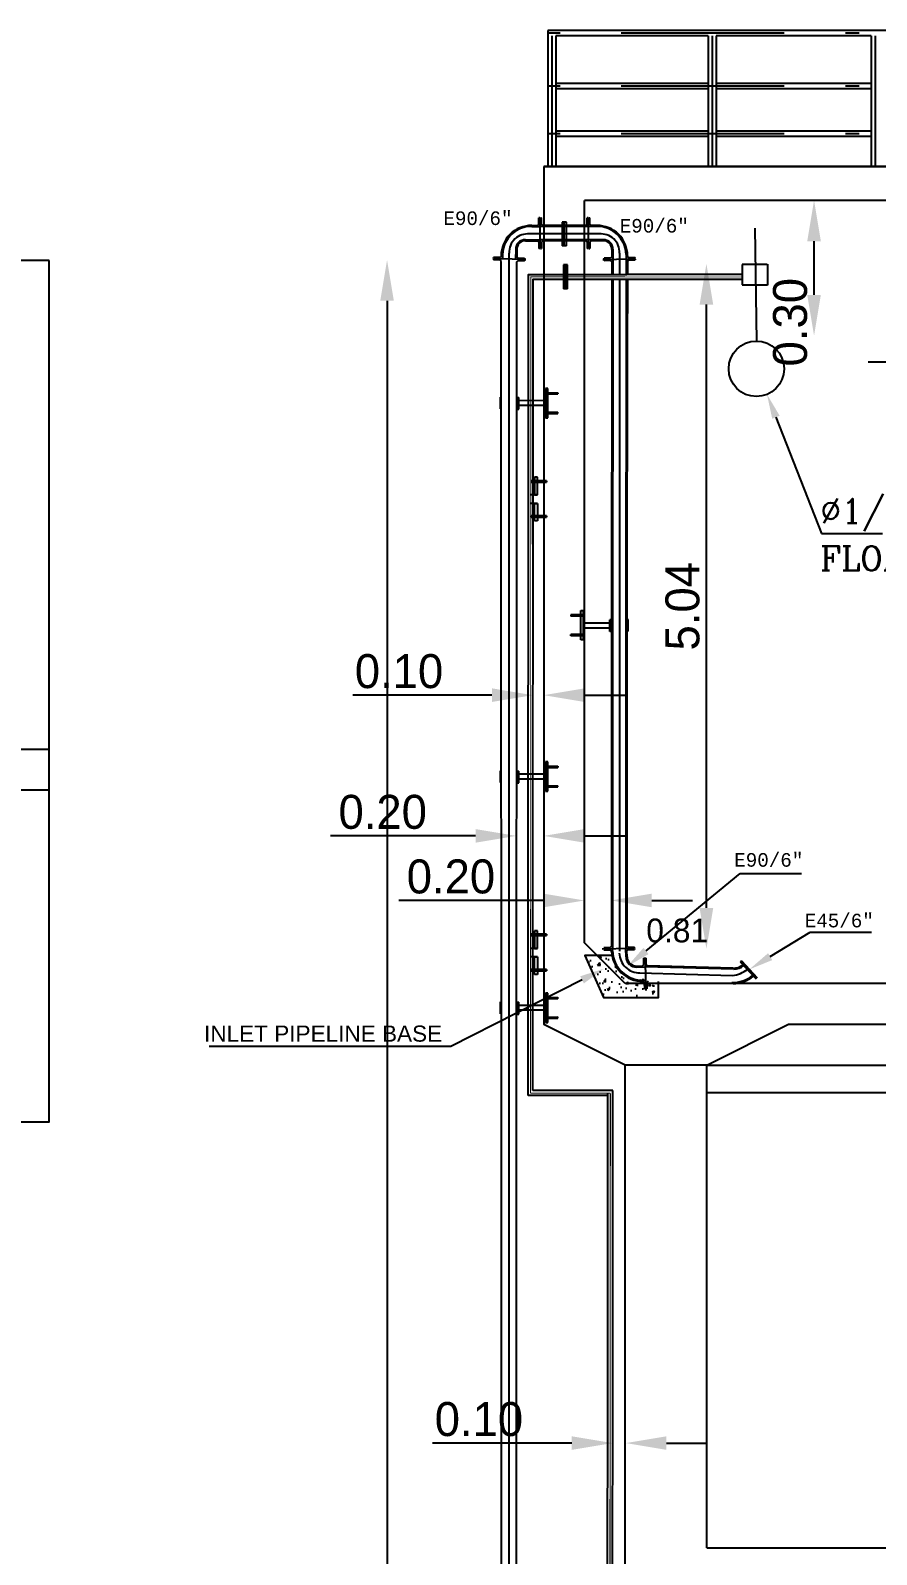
# Model space of a CAD drawing. Extents: x 152000 to 152174, y 158796 to 159332.
# Drawn here: x 152087.06 to 152093.28, y 159134.7 to 159145.9 of the extents above; entities that cross this region are included whole.
import ezdxf
from ezdxf import colors
from ezdxf.entities.mleader import LeaderData, LeaderLine
from ezdxf.math import Vec2, Vec3

# ---------------------------------------------------------------- set-up
doc = ezdxf.new("R2010")
doc.units = 0
doc.header["$LTSCALE"] = 3
doc.header["$MEASUREMENT"] = 0
doc.header["$PDMODE"] = 2
doc.header["$PDSIZE"] = 0.03
for name, pattern in [('ACAD_ISO12W100', [21, 12, -3, 0, -3, 0, -3]), ('AUSGEZOGEN', [0]), ('CENTER', [2, 1.25, -0.25, 0.25, -0.25]), ('STRICHPUNKT2', [0.7, 0.4, -0.15, 0, -0.15])]:
    doc.linetypes.add(name, pattern=pattern)
doc.layers.get('0').update_dxf_attribs({"linetype": 'CONTINUOUS'})
doc.layers.get('DEFPOINTS').update_dxf_attribs({"linetype": 'CONTINUOUS'})
for name, color, linetype in [('4', 12, 'CONTINUOUS'), ('6INCH', 24, 'CONTINUOUS'), ('CENTER', 8, 'CENTER'), ('DIM', 144, 'CONTINUOUS'), ('EBENE0', 7, 'AUSGEZOGEN'), ('FLANGES', 7, 'AUSGEZOGEN'), ('HATCH', 40, 'CONTINUOUS'), ('NUMBERS', 6, 'CONTINUOUS'), ('PROPOSED WATERLINE', 1, 'ACAD_ISO12W100'), ('TEXTS', 1, 'CONTINUOUS')]:
    doc.layers.add(name, color=color, linetype=linetype)
doc.layers.add('LAND CORNERS', color=255, linetype='CONTINUOUS', lineweight=25)
doc.styles.add('MONOSPACE', font='monosi.ttf', dxfattribs={"width": 0.9999})
doc.styles.add('ROMANC', font='ROMANC', dxfattribs={"height": 7})
doc.styles.add('style2', font='ARIALUNI.TTF')
doc.dimstyles.new('mais 1-100 plan', dxfattribs={"dimtxt": 0.25, "dimasz": 0.1635, "dimexe": 0.18, "dimexo": 0.0625, "dimgap": 0, "dimtad": 1, "dimzin": 0, "dimdsep": 46, "dimtxsty": 'Standard', "dimblk": 'OBLIQUE', "dimcen": 0, "dimse1": 1, "dimse2": 1, "dimclrd": 8, "dimclrt": 4, "dimadec": 0, "dimazin": 0, "dimtfac": 1, "dimtix": 1, "dimtofl": 0, "dimtmove": 0, "dimatfit": 3, "dimldrblk": 'OBLIQUE', "dimfxl": 0.18, "dimtolj": 1, "dimtzin": 0, "dimarcsym": 0})
doc.dimstyles.get("Standard").update_dxf_attribs({"dimtxt": 0.7, "dimasz": 0.5, "dimexe": 4.572, "dimexo": 1.5875, "dimgap": 0.01, "dimtad": 1, "dimzin": 0, "dimdsep": 46, "dimtxsty": 'Standard', "dimcen": 2.286, "dimse1": 1, "dimse2": 1, "dimsd1": 1, "dimsd2": 1, "dimadec": 0, "dimazin": 0, "dimtfac": 1, "dimtdec": 4, "dimtofl": 0, "dimtmove": 0, "dimatfit": 3, "dimfxl": 1, "dimtolj": 1, "dimtzin": 0, "dimarcsym": 0})

# ---------------------------------------------------------------- blocks, each defined once
blk = doc.blocks.new('A$C1E5064BF')
at = {"layer": 'FLANGES', "color": 4, "linetype": 'AUSGEZOGEN'}
for p, q in [((0.233, 0.04), (-0.233, 0.04)), ((-0.233, -0.04), (-0.233, 0.04)), ((-0.233, 0), (0.233, 0)), ((0.233, -0.04), (0.233, 0.04)), ((-0.233, -0.04), (0.233, -0.04))]:
    blk.add_line(p, q, dxfattribs=at)
blk = doc.blocks.new('*D132')
at = {"layer": 'DEFPOINTS', "color": 0, "transparency": 16777216}
for p in [(152091.339, 159135.515), (152091.339, 159135.515), (152091.436, 159135.515)]:
    blk.add_point(p, dxfattribs=at)
at = {"layer": 'LAND CORNERS', "color": 2, "lineweight": -2, "transparency": 16777216}
for p, q in [((152091.039, 159135.515), (152090.014, 159135.515)), ((152091.736, 159135.515), (152092.036, 159135.515))]:
    blk.add_line(p, q, dxfattribs=at)
at = {"layer": 'LAND CORNERS', "color": 2, "transparency": 16777216}
for points in [[(152091.039, 159135.565), (152091.039, 159135.465), (152091.339, 159135.515)], [(152091.736, 159135.565), (152091.736, 159135.465), (152091.436, 159135.515)]]:
    blk.add_solid(points, dxfattribs=at)
at = {"layer": 'LAND CORNERS', "color": 2, "transparency": 16777216, "insert": (152090.356, 159135.69), "char_height": 0.25, "attachment_point": 5}
blk.add_mtext('\\A1;0.10', dxfattribs=at)
blk = doc.blocks.new('_OBLIQUE')
at = {"color": 0, "linetype": 'ByBlock'}
blk.add_line((-0.5, -0.5), (0.5, 0.5), dxfattribs=at)
blk = doc.blocks.new('*D144')
at = {"layer": 'DEFPOINTS', "color": 0, "transparency": 16777216}
for p in [(152092.822, 159144.655), (152092.985, 159144.655), (152093.075, 159143.66, -2)]:
    blk.add_point(p, dxfattribs=at)
at = {"layer": 'LAND CORNERS', "color": 2, "lineweight": -2, "transparency": 16777216}
blk.add_line((152092.822, 159143.96), (152092.822, 159144.355), dxfattribs=at)
at = {"layer": 'LAND CORNERS', "color": 2, "transparency": 16777216}
for points in [[(152092.772, 159144.355), (152092.872, 159144.355), (152092.822, 159144.655)], [(152092.772, 159143.96), (152092.872, 159143.96), (152092.822, 159143.66)]]:
    blk.add_solid(points, dxfattribs=at)
at = {"layer": 'LAND CORNERS', "color": 2, "transparency": 16777216, "insert": (152092.647, 159143.759), "char_height": 0.25, "attachment_point": 5, "rotation": 90}
blk.add_mtext('\\A1;0.30', dxfattribs=at)
blk = doc.blocks.new('*D133')
at = {"layer": 'DEFPOINTS', "color": 0, "transparency": 16777216}
for p in [(152091.133, 159139.506), (152091.133, 159139.501), (152091.328, 159139.501)]:
    blk.add_point(p, dxfattribs=at)
at = {"layer": 'LAND CORNERS', "color": 2, "lineweight": -2, "transparency": 16777216}
for p, q in [((152090.833, 159139.506), (152089.766, 159139.506)), ((152091.628, 159139.506), (152091.928, 159139.506))]:
    blk.add_line(p, q, dxfattribs=at)
at = {"layer": 'LAND CORNERS', "color": 2, "transparency": 16777216}
for points in [[(152090.833, 159139.556), (152090.833, 159139.456), (152091.133, 159139.506)], [(152091.628, 159139.556), (152091.628, 159139.456), (152091.328, 159139.506)]]:
    blk.add_solid(points, dxfattribs=at)
at = {"layer": 'LAND CORNERS', "color": 2, "transparency": 16777216, "insert": (152090.15, 159139.681), "char_height": 0.25, "attachment_point": 5}
blk.add_mtext('\\A1;0.20', dxfattribs=at)
blk = doc.blocks.new('*D134')
at = {"layer": 'DEFPOINTS', "color": 0, "transparency": 16777216}
for p in [(152090.631, 159139.981), (152090.631, 159139.981), (152090.833, 159139.981)]:
    blk.add_point(p, dxfattribs=at)
at = {"layer": 'LAND CORNERS', "color": 2, "lineweight": -2, "transparency": 16777216}
for p, q in [((152090.331, 159139.981), (152089.264, 159139.981)), ((152091.133, 159139.981), (152091.433, 159139.981))]:
    blk.add_line(p, q, dxfattribs=at)
at = {"layer": 'LAND CORNERS', "color": 2, "transparency": 16777216}
for points in [[(152090.331, 159140.031), (152090.331, 159139.931), (152090.631, 159139.981)], [(152091.133, 159140.031), (152091.133, 159139.931), (152090.833, 159139.981)]]:
    blk.add_solid(points, dxfattribs=at)
at = {"layer": 'LAND CORNERS', "color": 2, "transparency": 16777216, "insert": (152089.648, 159140.156), "char_height": 0.25, "attachment_point": 5}
blk.add_mtext('\\A1;0.20', dxfattribs=at)
blk = doc.blocks.new('*D135')
at = {"layer": 'DEFPOINTS', "color": 0, "transparency": 16777216}
for p in [(152090.752, 159141.016), (152090.752, 159141.016), (152090.833, 159141.016)]:
    blk.add_point(p, dxfattribs=at)
at = {"layer": 'LAND CORNERS', "color": 2, "lineweight": -2, "transparency": 16777216}
for p, q in [((152090.452, 159141.016), (152089.427, 159141.016)), ((152091.133, 159141.016), (152091.433, 159141.016))]:
    blk.add_line(p, q, dxfattribs=at)
at = {"layer": 'LAND CORNERS', "color": 2, "transparency": 16777216}
for points in [[(152090.452, 159141.066), (152090.452, 159140.966), (152090.752, 159141.016)], [(152091.133, 159141.066), (152091.133, 159140.966), (152090.833, 159141.016)]]:
    blk.add_solid(points, dxfattribs=at)
at = {"layer": 'LAND CORNERS', "color": 2, "transparency": 16777216, "insert": (152089.768, 159141.191), "char_height": 0.25, "attachment_point": 5}
blk.add_mtext('\\A1;0.10', dxfattribs=at)
blk = doc.blocks.new('*D140')
at = {"layer": 'DEFPOINTS', "color": 0, "transparency": 16777216}
for p in [(152092.222, 159139.194), (152091.408, 159138.98), (152092.222, 159138.953)]:
    blk.add_point(p, dxfattribs=at)
at = {"layer": 'TEXTS', "color": 0, "transparency": 16777216, "insert": (152091.815, 159139.284), "char_height": 0.175, "attachment_point": 5}
blk.add_mtext('\\A1;0.81', dxfattribs=at)
blk = doc.blocks.new('*D141')
at = {"layer": 'DEFPOINTS', "color": 0, "transparency": 16777216}
for p in [(152091.391, 159144.189), (152092.03, 159144.189), (152091.339, 159139.151)]:
    blk.add_point(p, dxfattribs=at)
at = {"layer": 'LAND CORNERS', "color": 2, "lineweight": -2, "transparency": 16777216}
blk.add_line((152092.03, 159139.451), (152092.03, 159143.889), dxfattribs=at)
at = {"layer": 'LAND CORNERS', "color": 2, "transparency": 16777216}
for points in [[(152091.98, 159143.889), (152092.08, 159143.889), (152092.03, 159144.189)], [(152091.98, 159139.451), (152092.08, 159139.451), (152092.03, 159139.151)]]:
    blk.add_solid(points, dxfattribs=at)
at = {"layer": 'LAND CORNERS', "color": 2, "transparency": 16777216, "insert": (152091.855, 159141.67), "char_height": 0.25, "attachment_point": 5, "rotation": 90}
blk.add_mtext('\\A1;5.04', dxfattribs=at)
blk = doc.blocks.new('*D142')
at = {"layer": 'DEFPOINTS', "color": 0, "transparency": 16777216}
for p in [(152090.464, 159144.217), (152089.68, 159119.595), (152090.578, 159119.595)]:
    blk.add_point(p, dxfattribs=at)
at = {"layer": 'LAND CORNERS', "color": 2, "lineweight": -2, "transparency": 16777216}
blk.add_line((152089.68, 159143.917), (152089.68, 159119.895), dxfattribs=at)
at = {"layer": 'LAND CORNERS', "color": 2, "transparency": 16777216}
for points in [[(152089.63, 159143.917), (152089.73, 159143.917), (152089.68, 159144.217)], [(152089.63, 159119.895), (152089.73, 159119.895), (152089.68, 159119.595)]]:
    blk.add_solid(points, dxfattribs=at)
at = {"layer": 'LAND CORNERS', "color": 2, "transparency": 16777216, "insert": (152089.505, 159131.906), "char_height": 0.25, "attachment_point": 5, "rotation": 90}
blk.add_mtext('\\A1;24.62', dxfattribs=at)

msp = doc.modelspace()

# ---------------------------------------------------------------- hatches: boundary and pattern name
at = {"layer": 'HATCH', "linetype": 'Continuous'}
h = msp.add_hatch(dxfattribs=at)
h.set_pattern_fill('AR-CONC', color=256, scale=0.023019, angle=0.021548, style=0)
h.set_pattern_definition([(50.02155, (152210.29642, 159053.07821), (0.16510884, -0.01438258), [0.01726397, -0.18990365]), (355.02155, (152210.29642, 159053.07821), (-0.03200376, 0.17313225), [0.01381117, -0.15192292]), (100.47299, (152210.31018, 159053.07701), (0.13310508, 0.15874967), [0.01467212, -0.16139327]), (46.20575, (152210.2964, 159053.12425), (0.24567858, -0.03800787), [0.02589595, -0.28485547]), (96.65718, (152210.31687, 159053.12108), (0.21506197, 0.2243096), [0.0220082, -0.24209004]), (351.20571, (152210.2964, 159053.12425), (0.21506197, 0.2243096), [0.02071676, -0.22788438]), (21.02155, (152210.31942, 159053.11275), (0.13743463, -0.09262565), [0.01726397, -0.18990365]), (326.02155, (152210.31942, 159053.11275), (0.05594506, 0.16694061), [0.01381117, -0.15192292]), (71.47299, (152210.33088, 159053.10503), (0.1933797, 0.07431497), [0.01467211, -0.16139327]), (37.52155, (152210.29642, 159053.078213), (0.002770213, 0.076628632), [0, -0.15008143, 0, -0.15422478, 0, -0.152498384]), (7.52155, (152210.29642, 159053.07821), (0.06052084, 0.090810916), [0, -0.087931143, 0, -0.146628635, 0, -0.058122025]), (327.52155, (152210.24509, 159053.078194), (0.122880523, -0.005145608), [0, -0.05754656, 0, -0.17954527, 0, -0.23824276]), (317.52155, (152210.22207, 159053.07819), (0.134232756, 0.023093274), [0, -0.07481053, 0, -0.11923647, 0, -0.16918689])])
h.paths.add_polyline_path([(152091.58301, 159138.85511), (152091.58215, 159138.89055), (152091.57935, 159138.8876), (152091.58014, 159138.85504), (152091.57391, 159138.85489), (152091.57276, 159138.90249), (152091.56298, 159138.91182, -0.36840647), (152091.33539, 159139.10062), (152091.13597, 159139.10069), (152091.27163, 159138.79133), (152091.67737, 159138.79218), (152091.67763, 159138.91066), (152091.60031, 159138.91274), (152091.59096, 159138.90293), (152091.59211, 159138.85533)])

# ---------------------------------------------------------------- linework, layer by layer
at = {"color": 130}
for points, const_width in [([(152090.7357, 159138.08851), (152090.73796, 159144.09281), (152091.42739, 159144.09281), (152091.42739, 159144.09191), (152092.29465, 159144.09191)], 0.00635), ([(152091.3224, 159138.08851), (152090.73562, 159138.08851)], 0.00635), ([(152091.31584, 159120.65895), (152091.3224, 159138.08851)], 0.00889)]:
    msp.add_lwpolyline(points, dxfattribs=dict(at, const_width=const_width))
at = {"elevation": -2}
msp.add_lwpolyline([(152094.07502, 159143.46533), (152093.22081, 159143.46533)], dxfattribs=at)
msp.add_lwpolyline([(152091.33539, 159139.10062), (152091.13597, 159139.10069), (152091.27163, 159138.79133), (152091.67737, 159138.79218), (152091.67763, 159138.91066)])
at = {"layer": '4', "color": 8, "linetype": 'AUSGEZOGEN'}
for p, q in [((152090.83295, 159144.90466), (152101.43295, 159144.90466)), ((152091.13295, 159139.19466), (152091.13295, 159144.65466)), ((152101.13295, 159144.65466), (152091.13295, 159144.65466)), ((152091.43295, 159138.89466), (152091.13295, 159139.19466)), ((152100.83295, 159138.89466), (152091.43295, 159138.89466)), ((152091.43295, 159138.29466), (152090.83295, 159138.59466)), ((152095.23295, 159138.59466), (152092.63295, 159138.59466)), ((152091.43295, 159136.78056), (152091.43295, 159138.29466)), ((152092.03295, 159136.78178), (152092.03295, 159138.29466))]:
    msp.add_line(p, q, dxfattribs=at)
for points in [[(152092.03295, 159138.29466), (152095.83295, 159138.29466)], [(152092.03295, 159138.09466), (152095.83295, 159138.09466)]]:
    msp.add_lwpolyline(points, dxfattribs=at)
at = {"layer": '6INCH', "color": 50}
for points in [[(152090.71791, 159138.07174), (152090.72018, 159144.11059), (152091.44517, 159144.11059), (152091.44517, 159144.1115), (152092.29218, 159144.1115)], [(152090.7535, 159138.1073), (152090.75574, 159144.07503), (152091.40961, 159144.07503), (152091.40961, 159144.07594), (152092.29218, 159144.07594)], [(152091.3402, 159138.10766), (152090.75341, 159138.1073)], [(152091.30461, 159138.07209), (152090.71783, 159138.07174)]]:
    msp.add_lwpolyline(points, dxfattribs=at)
at = {"layer": '6INCH', "color": 2}
for points in [[(152091.29806, 159120.65895), (152091.30462, 159138.08851)], [(152091.33363, 159120.67667), (152091.3402, 159138.10766)]]:
    msp.add_lwpolyline(points, dxfattribs=at)
at = {"layer": 'CENTER', "linetype": 'CENTER'}
for p, q in [((152090.78739, 159142.5932), (152090.74129, 159142.5932)), ((152090.74129, 159142.5932), (152090.74129, 159142.58358)), ((152090.85234, 159142.5932), (152090.74129, 159142.5932)), ((152090.74129, 159142.5932), (152090.74129, 159142.58358)), ((152090.74129, 159142.58358), (152090.78739, 159142.58358)), ((152090.74129, 159142.58358), (152090.85234, 159142.58358)), ((152090.85234, 159142.5932), (152090.85234, 159142.58358)), ((152090.78739, 159142.4883), (152090.73192, 159142.4883)), ((152090.78739, 159142.42683), (152090.73192, 159142.42683)), ((152090.74129, 159142.32555), (152090.74129, 159142.33517)), ((152090.74129, 159142.33517), (152090.78739, 159142.33517)), ((152090.85234, 159142.33517), (152090.74129, 159142.33517)), ((152090.74129, 159142.33517), (152090.74129, 159142.32555)), ((152090.78739, 159142.32555), (152090.74129, 159142.32555)), ((152090.74129, 159142.32555), (152090.85234, 159142.32555)), ((152090.85234, 159142.33517), (152090.85234, 159142.32555)), ((152090.78739, 159139.25723), (152090.74129, 159139.25723)), ((152090.74129, 159139.25723), (152090.74129, 159139.24761)), ((152090.85234, 159139.25723), (152090.74129, 159139.25723)), ((152090.74129, 159139.25723), (152090.74129, 159139.24761)), ((152090.74129, 159139.24761), (152090.78739, 159139.24761)), ((152090.74129, 159139.24761), (152090.85234, 159139.24761)), ((152090.85234, 159139.25723), (152090.85234, 159139.24761)), ((152090.78739, 159139.15234), (152090.73192, 159139.15234)), ((152090.78739, 159139.09086), (152090.73192, 159139.09086)), ((152090.74129, 159138.98958), (152090.74129, 159138.99921)), ((152090.74129, 159138.99921), (152090.78739, 159138.99921)), ((152090.85234, 159138.99921), (152090.74129, 159138.99921)), ((152090.74129, 159138.99921), (152090.74129, 159138.98958)), ((152090.78739, 159138.98958), (152090.74129, 159138.98958)), ((152090.74129, 159138.98958), (152090.85234, 159138.98958)), ((152090.85234, 159138.99921), (152090.85234, 159138.98958))]:
    msp.add_line(p, q, dxfattribs=at)
for points in [[(152090.78739, 159142.61811), (152090.7649, 159142.61811), (152090.7649, 159142.4883), (152090.78739, 159142.4883)], [(152090.78739, 159142.29702), (152090.7649, 159142.29702), (152090.7649, 159142.42683), (152090.78739, 159142.42683)], [(152090.78739, 159139.28214), (152090.7649, 159139.28214), (152090.7649, 159139.15234), (152090.78739, 159139.15234)], [(152090.78739, 159138.96106), (152090.7649, 159138.96106), (152090.7649, 159139.09086), (152090.78739, 159139.09086)]]:
    msp.add_lwpolyline(points, close=True, dxfattribs=at)
at = {"layer": 'DIM', "color": 1}
for p, q in [((152090.78774, 159144.47039), (152090.79732, 159144.47998)), ((152090.80354, 159144.52765), (152090.79731, 159144.52765)), ((152090.79732, 159144.47998), (152090.79731, 159144.52765)), ((152090.80355, 159144.49504), (152090.80354, 159144.52765)), ((152090.80643, 159144.49216), (152090.80355, 159144.49504)), ((152090.80649, 159144.33142), (152090.80643, 159144.50176)), ((152090.80643, 159144.49216), (152090.80931, 159144.49504)), ((152090.80649, 159144.33142), (152090.80643, 159144.49216)), ((152090.8093, 159144.52765), (152090.81553, 159144.52766)), ((152090.80931, 159144.49504), (152090.8093, 159144.52765)), ((152090.81555, 159144.47999), (152090.81553, 159144.52766)), ((152090.82514, 159144.4704), (152090.81555, 159144.47999)), ((152091.14378, 159144.4704), (152091.15338, 159144.47999)), ((152091.15338, 159144.47999), (152091.15339, 159144.52766)), ((152091.15963, 159144.52765), (152091.15339, 159144.52766)), ((152091.15962, 159144.49504), (152091.15963, 159144.52765)), ((152091.16249, 159144.49216), (152091.15962, 159144.49504)), ((152091.16243, 159144.33142), (152091.1625, 159144.50176)), ((152091.16243, 159144.33142), (152091.16249, 159144.49216)), ((152091.16249, 159144.49216), (152091.16537, 159144.49504)), ((152091.16537, 159144.49504), (152091.16538, 159144.52765)), ((152091.16538, 159144.52765), (152091.17162, 159144.52765)), ((152091.1716, 159144.47998), (152091.17162, 159144.52765)), ((152091.18119, 159144.47039), (152091.1716, 159144.47998)), ((152090.6981, 159144.36504), (152090.80648, 159144.36508)), ((152090.7441, 159144.47037), (152090.78774, 159144.47039)), ((152090.7441, 159144.46289), (152090.80644, 159144.46291)), ((152091.27082, 159144.36504), (152091.16244, 159144.36508)), ((152091.22482, 159144.46289), (152091.16248, 159144.46291)), ((152091.22483, 159144.47037), (152091.18119, 159144.47039)), ((152090.63488, 159144.29442), (152090.63516, 159144.24046)), ((152090.6981, 159144.35756), (152090.78778, 159144.35759)), ((152090.78778, 159144.35759), (152090.79737, 159144.34801)), ((152090.79737, 159144.34801), (152090.79739, 159144.30034)), ((152090.80363, 159144.30034), (152090.79739, 159144.30034)), ((152090.80649, 159144.33583), (152090.80361, 159144.33295)), ((152090.80361, 159144.33295), (152090.80363, 159144.30034)), ((152090.80649, 159144.33583), (152090.80937, 159144.33295)), ((152090.80937, 159144.33295), (152090.80938, 159144.30034)), ((152090.80938, 159144.30034), (152090.81562, 159144.30035)), ((152090.82519, 159144.35761), (152090.8156, 159144.34801)), ((152090.8156, 159144.34801), (152090.81562, 159144.30035)), ((152091.14374, 159144.35761), (152091.15333, 159144.34801)), ((152091.15333, 159144.34801), (152091.15331, 159144.30035)), ((152091.15954, 159144.30034), (152091.15331, 159144.30035)), ((152091.15955, 159144.33295), (152091.15954, 159144.30034)), ((152091.16243, 159144.33583), (152091.15955, 159144.33295)), ((152091.16243, 159144.33583), (152091.16531, 159144.33295)), ((152091.16531, 159144.33295), (152091.1653, 159144.30034)), ((152091.1653, 159144.30034), (152091.17153, 159144.30034)), ((152091.17155, 159144.34801), (152091.17153, 159144.30034)), ((152091.18114, 159144.35759), (152091.17155, 159144.34801)), ((152091.27082, 159144.35756), (152091.18114, 159144.35759)), ((152091.33404, 159144.29442), (152091.33376, 159144.24046)), ((152091.3415, 159144.29507), (152091.3414, 159144.11059)), ((152091.39134, 159144.26705), (152091.39129, 159144.11059)), ((152091.43984, 159144.25676), (152091.43973, 159144.11059)), ((152090.46375, 159144.223), (152090.4636, 159144.21677)), ((152090.51121, 159144.21562), (152090.4636, 159144.21677)), ((152090.49632, 159144.22221), (152090.46375, 159144.223)), ((152090.46389, 159144.22874), (152090.46404, 159144.23497)), ((152090.49646, 159144.22796), (152090.46389, 159144.22874)), ((152090.51165, 159144.23382), (152090.46404, 159144.23497)), ((152090.49926, 159144.22501), (152090.49632, 159144.22221)), ((152090.49926, 159144.22501), (152090.49646, 159144.22796)), ((152090.70137, 159144.22014), (152090.49926, 159144.22501)), ((152090.52056, 159144.20581), (152090.51121, 159144.21562)), ((152090.51992, 159144.2417), (152090.51165, 159144.23382)), ((152090.51984, 159144.24608), (152090.51992, 159144.2417)), ((152090.63516, 159144.24046), (152090.64451, 159144.23065)), ((152090.63535, 159144.20414), (152090.64407, 159144.21245)), ((152090.64407, 159144.21245), (152090.69167, 159144.2113)), ((152090.64451, 159144.23065), (152090.69211, 159144.2295)), ((152090.65645, 159144.22125), (152090.65939, 159144.22406)), ((152090.65645, 159144.22125), (152090.65926, 159144.21831)), ((152090.65926, 159144.21831), (152090.69182, 159144.21753)), ((152090.65939, 159144.22406), (152090.69196, 159144.22327)), ((152090.69182, 159144.21753), (152090.69167, 159144.2113)), ((152090.69196, 159144.22327), (152090.69211, 159144.2295)), ((152091.26756, 159144.22014), (152091.46966, 159144.22501)), ((152091.32442, 159144.23065), (152091.27681, 159144.2295)), ((152091.27696, 159144.22327), (152091.27681, 159144.2295)), ((152091.30953, 159144.22406), (152091.27696, 159144.22327)), ((152091.30967, 159144.21831), (152091.2771, 159144.21753)), ((152091.2771, 159144.21753), (152091.27725, 159144.2113)), ((152091.32486, 159144.21245), (152091.27725, 159144.2113)), ((152091.31247, 159144.22125), (152091.30953, 159144.22406)), ((152091.31247, 159144.22125), (152091.30967, 159144.21831)), ((152091.33376, 159144.24046), (152091.32442, 159144.23065)), ((152091.33358, 159144.20414), (152091.32486, 159144.21245)), ((152091.33358, 159144.20414), (152091.33354, 159144.11059)), ((152091.44837, 159144.20581), (152091.44826, 159144.1115)), ((152091.44837, 159144.20581), (152091.45771, 159144.21562)), ((152091.44908, 159144.24608), (152091.44901, 159144.2417)), ((152091.44901, 159144.2417), (152091.45728, 159144.23382)), ((152091.45728, 159144.23382), (152091.50488, 159144.23497)), ((152091.45771, 159144.21562), (152091.50532, 159144.21677)), ((152091.46966, 159144.22501), (152091.47246, 159144.22796)), ((152091.46966, 159144.22501), (152091.4726, 159144.22221)), ((152091.47246, 159144.22796), (152091.50503, 159144.22874)), ((152091.4726, 159144.22221), (152091.50517, 159144.223)), ((152091.50503, 159144.22874), (152091.50488, 159144.23497)), ((152091.50517, 159144.223), (152091.50532, 159144.21677)), ((152091.33353, 159144.07503), (152091.33335, 159143.56468)), ((152091.34139, 159144.07503), (152091.34112, 159143.56468)), ((152091.39128, 159144.07503), (152091.39112, 159143.56468)), ((152091.4397, 159144.07594), (152091.43931, 159143.56468)), ((152091.44821, 159144.07594), (152091.44761, 159143.56559)), ((152091.33335, 159143.56468), (152091.33269, 159141.74938)), ((152091.34111, 159143.56468), (152091.34013, 159141.75214)), ((152091.39112, 159143.56468), (152091.38969, 159139.13228)), ((152091.43929, 159143.56559), (152091.43783, 159141.7521)), ((152091.44758, 159143.56559), (152091.44534, 159141.7521)), ((152091.33269, 159141.74938), (152091.33123, 159139.16914)), ((152091.34013, 159141.75214), (152091.33916, 159139.15064)), ((152091.43783, 159141.7521), (152091.43686, 159139.153)), ((152091.44534, 159141.7521), (152091.44388, 159139.17185)), ((152091.46607, 159139.1537), (152091.26397, 159139.14883)), ((152091.32189, 159139.15933), (152091.27428, 159139.15818)), ((152091.307, 159139.15274), (152091.27443, 159139.15195)), ((152091.30714, 159139.14699), (152091.27457, 159139.14621)), ((152091.32233, 159139.14113), (152091.27472, 159139.13998)), ((152091.30994, 159139.14994), (152091.307, 159139.15274)), ((152091.30994, 159139.14994), (152091.30714, 159139.14699)), ((152091.33123, 159139.16914), (152091.32189, 159139.15933)), ((152091.33215, 159139.13177), (152091.32233, 159139.14113)), ((152091.33955, 159139.13436), (152091.33916, 159139.15064)), ((152091.43836, 159139.09074), (152091.43686, 159139.153)), ((152091.44388, 159139.17185), (152091.45369, 159139.16251)), ((152091.44478, 159139.1345), (152091.45412, 159139.14431)), ((152091.44583, 159139.09092), (152091.44478, 159139.1345)), ((152091.45369, 159139.16251), (152091.50129, 159139.16366)), ((152091.45412, 159139.14431), (152091.50173, 159139.14546)), ((152091.46607, 159139.1537), (152091.46887, 159139.15664)), ((152091.46607, 159139.1537), (152091.46901, 159139.1509)), ((152091.46887, 159139.15664), (152091.50144, 159139.15743)), ((152091.46901, 159139.1509), (152091.50158, 159139.15168)), ((152091.50144, 159139.15743), (152091.50129, 159139.16366)), ((152091.50158, 159139.15168), (152091.50173, 159139.14546)), ((152091.51665, 159139.02343), (152091.56023, 159139.02448)), ((152091.51683, 159139.01596), (152091.57909, 159139.01746)), ((152091.56023, 159139.02448), (152091.56958, 159139.03429)), ((152091.57466, 159139.08205), (152091.56843, 159139.08189)), ((152091.56958, 159139.03429), (152091.56843, 159139.08189)), ((152091.57544, 159139.04948), (152091.57466, 159139.08205)), ((152091.57839, 159139.04667), (152091.57544, 159139.04948)), ((152091.57839, 159139.04667), (152091.58119, 159139.04962)), ((152091.57839, 159139.04667), (152091.58326, 159138.84457)), ((152091.57839, 159139.04667), (152091.58326, 159138.84457)), ((152092.23299, 159139.00132), (152091.57909, 159139.01746)), ((152091.58041, 159139.08218), (152091.58663, 159139.08233)), ((152091.58119, 159139.04962), (152091.58041, 159139.08218)), ((152091.58778, 159139.03473), (152091.58663, 159139.08233)), ((152091.59759, 159139.02538), (152091.58778, 159139.03473)), ((152092.22367, 159139.00857), (152091.59759, 159139.02538)), ((152092.28786, 159139.06138), (152092.27942, 159139.05355)), ((152092.27942, 159139.05355), (152092.39527, 159138.92867)), ((152092.28786, 159139.06138), (152092.4037, 159138.9365)), ((152091.54121, 159138.97328), (152092.22153, 159138.95338)), ((152091.54746, 159138.92591, 0), (152091.54746, 159138.92665, 0)), ((152091.56298, 159138.91182), (152091.57276, 159138.90249)), ((152091.56385, 159138.92789, 0), (152091.56385, 159138.92864, 0)), ((152091.56517, 159138.91937), (152091.58145, 159138.91976)), ((152091.57276, 159138.90249), (152091.57391, 159138.85489)), ((152091.58215, 159138.89055), (152091.57935, 159138.8876)), ((152091.57935, 159138.8876), (152091.58014, 159138.85504)), ((152091.58215, 159138.89055), (152091.5851, 159138.88774)), ((152091.5851, 159138.88774), (152091.58588, 159138.85518)), ((152091.60031, 159138.91274), (152091.59096, 159138.90293)), ((152091.59096, 159138.90293), (152091.59211, 159138.85533)), ((152091.58014, 159138.85504), (152091.57391, 159138.85489)), ((152091.58588, 159138.85518), (152091.59211, 159138.85533))]:
    msp.add_line(p, q, dxfattribs=at)
at = {"layer": 'DIM'}
for p, q in [((152090.83991, 159143.24167), (152090.84566, 159143.24168)), ((152090.83991, 159143.24167), (152090.83992, 159143.23017)), ((152090.86287, 159143.27189), (152090.84562, 159143.27187)), ((152090.84562, 159143.27187), (152090.84586, 159143.05624)), ((152090.84566, 159143.24024), (152090.93542, 159143.24034)), ((152090.86311, 159143.05626), (152090.86287, 159143.27189)), ((152090.93542, 159143.24034), (152090.93543, 159143.23172)), ((152090.5136, 159143.20696), (152090.5248, 159143.20698)), ((152090.51375, 159143.12075), (152090.5136, 159143.20696)), ((152090.51936, 159143.12076), (152090.5192, 159143.20697)), ((152090.63746, 159143.20466), (152090.64866, 159143.20468)), ((152090.64321, 159143.11847), (152090.64306, 159143.20467)), ((152090.64882, 159143.11848), (152090.64866, 159143.20468)), ((152090.84572, 159143.18202), (152090.64869, 159143.1818)), ((152090.84576, 159143.14609), (152090.64876, 159143.14587)), ((152090.83992, 159143.23017), (152090.84567, 159143.23018)), ((152090.84567, 159143.23162), (152090.93543, 159143.23172)), ((152090.51375, 159143.12075), (152090.52496, 159143.12077)), ((152090.63761, 159143.11846), (152090.64882, 159143.11848)), ((152090.84006, 159143.09792), (152090.84582, 159143.09793)), ((152090.84008, 159143.08642), (152090.84006, 159143.09792)), ((152090.84008, 159143.08642), (152090.84583, 159143.08643)), ((152090.84582, 159143.09649), (152090.93558, 159143.09659)), ((152090.84583, 159143.08787), (152090.93559, 159143.08797)), ((152090.84586, 159143.05624), (152090.86311, 159143.05626)), ((152090.93559, 159143.08797), (152090.93558, 159143.09659)), ((152091.0335, 159141.60588), (152091.0335, 159141.59726)), ((152091.12327, 159141.60578), (152091.0335, 159141.60588)), ((152091.12326, 159141.59716), (152091.0335, 159141.59726)), ((152091.10581, 159141.4218), (152091.10605, 159141.63743)), ((152091.10605, 159141.63743), (152091.1233, 159141.63741)), ((152091.1233, 159141.63741), (152091.12306, 159141.42178)), ((152091.12901, 159141.59571), (152091.12326, 159141.59572)), ((152091.12902, 159141.60721), (152091.12327, 159141.60722)), ((152091.12902, 159141.60721), (152091.12901, 159141.59571)), ((152091.32011, 159141.48402), (152091.32026, 159141.57022)), ((152091.33147, 159141.5702), (152091.32026, 159141.57022)), ((152091.32571, 159141.48401), (152091.32586, 159141.57021)), ((152091.45533, 159141.5725), (152091.44412, 159141.57252)), ((152091.44957, 159141.4863), (152091.44972, 159141.57251)), ((152091.45517, 159141.48629), (152091.45533, 159141.5725)), ((152091.03334, 159141.45351), (152091.03335, 159141.46213)), ((152091.1231, 159141.45341), (152091.03334, 159141.45351)), ((152091.12311, 159141.46203), (152091.03335, 159141.46213)), ((152091.12885, 159141.45196), (152091.1231, 159141.45197)), ((152091.12886, 159141.46346), (152091.12311, 159141.46347)), ((152091.12316, 159141.51162), (152091.32017, 159141.51141)), ((152091.1232, 159141.54756), (152091.32023, 159141.54734)), ((152091.12885, 159141.45196), (152091.12886, 159141.46346)), ((152091.33131, 159141.48399), (152091.32011, 159141.48402)), ((152091.45517, 159141.48629), (152091.44396, 159141.48631)), ((152091.12306, 159141.42178), (152091.10581, 159141.4218)), ((152090.5136, 159140.45953), (152090.5248, 159140.45955)), ((152090.51375, 159140.37332), (152090.5136, 159140.45953)), ((152090.51936, 159140.37333), (152090.5192, 159140.45954)), ((152090.63746, 159140.45724), (152090.64866, 159140.45726)), ((152090.64321, 159140.37104), (152090.64306, 159140.45725)), ((152090.64882, 159140.37105), (152090.64866, 159140.45726)), ((152090.83991, 159140.49425), (152090.84566, 159140.49426)), ((152090.83991, 159140.49425), (152090.83992, 159140.48275)), ((152090.83992, 159140.48275), (152090.84567, 159140.48276)), ((152090.86287, 159140.52446), (152090.84562, 159140.52444)), ((152090.84562, 159140.52444), (152090.84586, 159140.30882)), ((152090.84566, 159140.49282), (152090.93542, 159140.49292)), ((152090.84567, 159140.48419), (152090.93543, 159140.48429)), ((152090.86311, 159140.30884), (152090.86287, 159140.52446)), ((152090.93542, 159140.49292), (152090.93543, 159140.48429)), ((152090.51375, 159140.37332), (152090.52496, 159140.37334)), ((152090.63761, 159140.37103), (152090.64882, 159140.37105)), ((152090.84572, 159140.4346), (152090.64869, 159140.43438)), ((152090.84576, 159140.39866), (152090.64876, 159140.39844)), ((152090.84008, 159140.339), (152090.84006, 159140.3505)), ((152090.84006, 159140.3505), (152090.84582, 159140.3505)), ((152090.84008, 159140.339), (152090.84583, 159140.339)), ((152090.84582, 159140.34907), (152090.93558, 159140.34917)), ((152090.84583, 159140.34044), (152090.93559, 159140.34054)), ((152090.93559, 159140.34054), (152090.93558, 159140.34917)), ((152090.84586, 159140.30882), (152090.86311, 159140.30884)), ((152090.5136, 159138.75924), (152090.5248, 159138.75926)), ((152090.51375, 159138.67303), (152090.5136, 159138.75924)), ((152090.51936, 159138.67304), (152090.5192, 159138.75925)), ((152090.63746, 159138.75695), (152090.64866, 159138.75697)), ((152090.64321, 159138.67075), (152090.64306, 159138.75696)), ((152090.64882, 159138.67076), (152090.64866, 159138.75697)), ((152090.83991, 159138.79396), (152090.84566, 159138.79396)), ((152090.83991, 159138.79396), (152090.83992, 159138.78246)), ((152090.83992, 159138.78246), (152090.84567, 159138.78246)), ((152090.86287, 159138.82417), (152090.84562, 159138.82415)), ((152090.84562, 159138.82415), (152090.84586, 159138.60852)), ((152090.84566, 159138.79252), (152090.93542, 159138.79262)), ((152090.84567, 159138.7839), (152090.93543, 159138.784)), ((152090.86311, 159138.60854), (152090.86287, 159138.82417)), ((152090.93542, 159138.79262), (152090.93543, 159138.784)), ((152090.51375, 159138.67303), (152090.52496, 159138.67305)), ((152090.63761, 159138.67074), (152090.64882, 159138.67076)), ((152090.84572, 159138.73431), (152090.64869, 159138.73409)), ((152090.84576, 159138.69837), (152090.64876, 159138.69815)), ((152090.84006, 159138.6502), (152090.84582, 159138.65021)), ((152090.84008, 159138.6387), (152090.84006, 159138.6502)), ((152090.84582, 159138.64877), (152090.93558, 159138.64887)), ((152090.93559, 159138.64025), (152090.93558, 159138.64887)), ((152090.84008, 159138.6387), (152090.84583, 159138.63871)), ((152090.84583, 159138.64015), (152090.93559, 159138.64025)), ((152090.84586, 159138.60852), (152090.86311, 159138.60854))]:
    msp.add_line(p, q, dxfattribs=at)
at = {"layer": 'DIM', "color": 1}
for points in [[(152091.24076, 159144.40795), (152090.72816, 159144.40795)], [(152091.16248, 159144.46291), (152090.80644, 159144.46291)], [(152091.16244, 159144.36508), (152090.80648, 159144.36508)], [(152091.14378, 159144.4704), (152090.82514, 159144.4704)], [(152090.52908, 159144.25676), (152090.5283, 159144.22431)], [(152090.57758, 159119.65297), (152090.57758, 159144.26705)], [(152090.62742, 159144.295), (152090.62566, 159144.22197)], [(152091.14374, 159144.35761), (152090.82519, 159144.35761)], [(152090.52676, 159119.62246), (152090.52056, 159144.20581)], [(152090.62837, 159119.62253), (152090.63535, 159144.20414)], [(152090.78093, 159138.0884), (152090.78093, 159138.08851)]]:
    msp.add_lwpolyline(points, dxfattribs=at)
for centre, radius, start, end in [((152090.74171, 159144.24849), 0.22189, 89.384639, 180.62392), ((152090.74084, 159144.25108), 0.21183, 89.117343, 178.463177), ((152090.71525, 159144.27084), 0.13772, 84.61754, 181.578444), ((152090.69427, 159144.29823), 0.06692, 86.718112, 182.763827), ((152091.22809, 159144.25108), 0.21183, 1.536823, 90.882657), ((152091.22721, 159144.24849), 0.22189, 359.37608, 90.615361), ((152091.25368, 159144.27084), 0.13772, 358.421556, 95.38246), ((152091.27465, 159144.29823), 0.06692, 357.236173, 93.281888), ((152090.69428, 159144.29816), 0.05952, 86.319375, 183.604296), ((152091.27464, 159144.29816), 0.05952, 356.395704, 93.680625), ((152091.55991, 159139.1397), 0.2279, 181.993844, 270.769808), ((152091.55985, 159139.13967), 0.22037, 181.381826, 271.381826), ((152091.53763, 159139.12175), 0.14851, 181.381826, 271.381826), ((152091.51498, 159139.09259), 0.07665, 181.381826, 271.381826), ((152091.51498, 159139.09259), 0.06918, 181.381826, 271.381826), ((152092.18797, 159139.19383), 0.24278, 277.946377, 306.758442), ((152092.22798, 159139.12358), 0.11509, 267.850759, 307.908147), ((152092.23268, 159139.1126), 0.11128, 270.156216, 309.81517), ((152092.22702, 159139.12528), 0.22232, 267.434703, 310.179491), ((152092.23195, 159139.11402), 0.21816, 268.538235, 311.190579)]:
    msp.add_arc(centre, radius, start, end, dxfattribs=at)
at = {"layer": 'EBENE0', "color": 8, "linetype": 'AUSGEZOGEN'}
for p, q in [((152101.40295, 159145.90466), (152090.86295, 159145.90466)), ((152090.86295, 159145.90466), (152090.86295, 159144.90466)), ((152090.92295, 159145.90466), (152090.86295, 159145.90466)), ((152090.92295, 159145.86466), (152090.92295, 159144.90466)), ((152092.04295, 159145.86466), (152090.92295, 159145.86466)), ((152092.04295, 159145.86466), (152092.04295, 159144.90466)), ((152092.10295, 159145.86466), (152092.10295, 159144.90466)), ((152093.24295, 159145.86466), (152092.10295, 159145.86466)), ((152093.24295, 159145.86466), (152093.24295, 159144.90466)), ((152092.04295, 159145.51466), (152090.92295, 159145.51466)), ((152093.24295, 159145.51466), (152092.10295, 159145.51466)), ((152092.04295, 159145.47466), (152090.92295, 159145.47466)), ((152093.24295, 159145.47466), (152092.10295, 159145.47466)), ((152092.04295, 159145.16466), (152090.92295, 159145.16466)), ((152093.24295, 159145.16466), (152092.10295, 159145.16466)), ((152092.04295, 159145.12466), (152090.92295, 159145.12466)), ((152093.24295, 159145.12466), (152092.10295, 159145.12466)), ((152101.43295, 159144.90466), (152090.83295, 159144.90466)), ((152090.83295, 159144.90466), (152090.83295, 159138.59466)), ((152090.83295, 159144.90466), (152090.83295, 159138.59466)), ((152090.83295, 159144.90466), (152090.83295, 159138.59466)), ((152090.83295, 159144.90466), (152090.83295, 159138.59466)), ((152090.83295, 159144.90466), (152090.83295, 159138.59466)), ((152090.83295, 159144.90466), (152090.83295, 159138.59466)), ((152101.43295, 159144.90466), (152090.83295, 159144.90466)), ((152086.17343, 159140.61955), (152087.19284, 159140.61955)), ((152086.17343, 159140.61955), (152087.19284, 159140.61955)), ((152087.08843, 159140.61955), (152087.19284, 159140.61955)), ((152087.08843, 159140.61955), (152087.19284, 159140.61955)), ((152087.08843, 159140.61955), (152087.19284, 159140.61955)), ((152087.08843, 159140.61955), (152087.19284, 159140.61955)), ((152086.17343, 159140.31955), (152087.19284, 159140.31955)), ((152091.43295, 159138.29466), (152090.83295, 159138.59466)), ((152091.43295, 159138.29466), (152090.83295, 159138.59466)), ((152091.43295, 159138.29466), (152090.83295, 159138.59466)), ((152092.63295, 159138.59466), (152092.03295, 159138.29142)), ((152091.43295, 159122.89466), (152091.43295, 159138.29466)), ((152091.43295, 159122.89466), (152091.43295, 159138.29466)), ((152092.03295, 159138.29466), (152091.43295, 159138.29466)), ((152091.43295, 159136.78178), (152091.43295, 159138.29466)), ((152091.43295, 159136.72466), (152091.43295, 159138.29466)), ((152091.43295, 159136.72466), (152091.43295, 159138.29466)), ((152091.43295, 159136.78178), (152091.43295, 159138.29466)), ((152092.03295, 159136.49466), (152092.03295, 159138.09466)), ((152092.03295, 159134.74466), (152092.03295, 159136.57028)), ((152092.03295, 159134.74466), (152095.83295, 159134.74466))]:
    msp.add_line(p, q, dxfattribs=at)
at = {"layer": 'EBENE0', "color": 8, "linetype": 'STRICHPUNKT2'}
for p, q in [((152101.40295, 159145.88466), (152090.86295, 159145.88466)), ((152090.89295, 159145.86466), (152090.89295, 159144.90466)), ((152092.07295, 159145.86466), (152092.07295, 159144.90466)), ((152093.27295, 159145.86466), (152093.27295, 159144.90466)), ((152101.40295, 159145.49466), (152090.86295, 159145.49466)), ((152101.40295, 159145.14466), (152090.86295, 159145.14466))]:
    msp.add_line(p, q, dxfattribs=at)
at = {"layer": 'PROPOSED WATERLINE', "color": 1, "linetype": 'Continuous'}
for p, q in [((152092.38511, 159144.45046, 3980.03815), (152092.39774, 159143.62007, 3980.03815)), ((152092.47805, 159144.18301, 3980.03815), (152092.29218, 159144.18301, 3980.03815)), ((152092.29218, 159144.18301, 3980.03815), (152092.29218, 159144.03273, 3980.03815)), ((152092.47883, 159144.18671, 3980.03815), (152092.47883, 159144.03243, 3980.03815)), ((152092.29218, 159144.03273, 3980.03815), (152092.46062, 159144.03273, 3980.03815)), ((152092.47883, 159144.03243, 3980.03815), (152092.44794, 159144.03243, 3980.03815))]:
    msp.add_line(p, q, dxfattribs=at)
at = {"layer": 'PROPOSED WATERLINE', "linetype": 'Continuous'}
msp.add_circle((152092.39788, 159143.41616, -2), 0.20391, dxfattribs=at)
at = {"layer": 'TEXTS'}
msp.add_lwpolyline([(152087.19284, 159144.21185), (152070.23527, 159144.21185), (152070.23527, 159137.87707), (152087.19284, 159137.87707)], close=True, dxfattribs=at)

# ---------------------------------------------------------------- block references
at = {"layer": 'CENTER', "linetype": 'CENTER', "xscale": 0.375, "yscale": 0.375, "zscale": 0.375, "rotation": 90.00000000000001}
for p in [(152090.98446, 159144.40795), (152090.99359, 159144.09281)]:
    msp.add_blockref('A$C1E5064BF', p, dxfattribs=at)

# ---------------------------------------------------------------- texts
at = {"color": 7}
for s, height, style, p in [('%%C1/2" PILOT ', 0.18, 'ROMANC', (152092.86767, 159142.28142, -2)), ('FLOATER', 0.18, 'ROMANC', (152092.86686, 159141.93252, -2)), (' INLET PIPELINE BASE ', 0.1187846, 'style2', (152088.28719, 159138.4674))]:
    msp.add_text(s, height=height, dxfattribs=dict(at, style=style)).set_placement(p)
at = {"layer": 'NUMBERS', "color": 5, "style": 'MONOSPACE', "width": 0.9999}
for s, p in [('E90/6"', (152090.09472, 159144.47395)), ('E90/6"', (152091.39215, 159144.41847)), ('E90/6"', (152092.23477, 159139.7542)), ('E45/6"', (152092.75353, 159139.30822))]:
    msp.add_text(s, height=0.1, dxfattribs=at).set_placement(p)

# ---------------------------------------------------------------- dimensions: what is measured, and where the dimension line sits
at = {"layer": 'LAND CORNERS'}
for base, p1, p2, angle, text, picture, middle in [((152092.82227, 159144.65466), (152093.07496, 159143.66047, -2), (152092.98477, 159144.65466), 90, '0.30', '*D144', (152092.82227, 159143.75859)), ((152090.75176, 159141.01568), (152090.83295, 159141.01565), (152090.75176, 159141.01568), 180, '0.10', '*D135', (152089.76843, 159141.01568)), ((152091.33922, 159135.51533), (152091.43597, 159135.51529), (152091.33922, 159135.51533), 180, '0.10', '*D132', (152090.35589, 159135.51533))]:
    dim = msp.add_linear_dim(base=base, p1=p1, p2=p2, angle=angle, text=text, dimstyle='mais 1-100 plan', override={"dimasz": 0.3, "dimgap": 0.05, "dimsah": 1, "dimclrd": 2, "dimclrt": 2, "dimfxlon": 1, "dimarcsym": 1}, dxfattribs=at)
    dim.commit()
    dim.dimension.update_dxf_attribs({"geometry": picture, "text_midpoint": middle, "dimtype": 160})
for base, p1, p2, picture, middle in [((152089.68019, 159119.59539), (152090.4636, 159144.21677), (152090.57758, 159119.59539), '*D142', (152089.50519, 159131.90608)), ((152092.02986, 159144.18882), (152091.33916, 159139.15064), (152091.39132, 159144.18882), '*D141', (152091.85486, 159141.66973))]:
    dim = msp.add_linear_dim(base=base, p1=p1, p2=p2, angle=90, dimstyle='mais 1-100 plan', override={"dimasz": 0.3, "dimgap": 0.05, "dimsah": 1, "dimclrd": 2, "dimclrt": 2, "dimfxlon": 1, "dimarcsym": 1}, dxfattribs=at)
    dim.commit()
    dim.dimension.update_dxf_attribs({"geometry": picture, "text_midpoint": middle})
for base, p1, p2, picture, middle in [((152090.63112, 159139.98111), (152090.83295, 159139.98105), (152090.63112, 159139.98111), '*D134', (152089.64779, 159139.98111)), ((152091.13295, 159139.50643), (152091.32839, 159139.50113), (152091.13295, 159139.50113), '*D133', (152090.14962, 159139.50643))]:
    dim = msp.add_linear_dim(base=base, p1=p1, p2=p2, angle=180, dimstyle='mais 1-100 plan', override={"dimasz": 0.3, "dimgap": 0.05, "dimsah": 1, "dimclrd": 2, "dimclrt": 2, "dimfxlon": 1, "dimarcsym": 1}, dxfattribs=at)
    dim.commit()
    dim.dimension.update_dxf_attribs({"geometry": picture, "text_midpoint": middle, "dimtype": 160})
at = {"layer": 'TEXTS', "color": 2}
dim = msp.add_linear_dim(base=(152092.22153, 159139.19383), p1=(152091.40783, 159138.98014), p2=(152092.22153, 159138.95338), dimstyle='Standard', override={"dimscale": 0.25, "dimfxl": 0.15, "dimfxlon": 1, "dimarcsym": 1}, dxfattribs=at)
dim.commit()
dim.dimension.update_dxf_attribs({"geometry": '*D140', "text_midpoint": (152091.81468, 159139.28383)})

# ---------------------------------------------------------------- leaders
at = {"layer": 'LAND CORNERS', "color": 7}
ml = msp.add_multileader_mtext('Standard', dxfattribs=at)
ml.set_content('', color=7)
ml.set_leader_properties()
ml.build(insert=Vec2(0, 0))
ml.multileader.update_dxf_attribs({"text_right_attachment_type": 6, "dogleg_length": 0.36, "arrow_head_size": 0.18})
ctx = ml.context
ctx.base_point, ctx.char_height, ctx.arrow_head_size, ctx.landing_gap_size, ctx.plane_origin = Vec3(152093.23575, 159142.20596, -2), 0.18, 0.18, 0.09, Vec3(152092.476, 159143.2278, -2)
ctx.right_attachment = 6
notes = []
notes.append((ctx, [(0, (1, 1, 0), (152092.87575, 159142.20596, -2), (1, 0), 0.36, [(0, [(152092.476, 159143.2278, -2)], 0, [])])]))
ctx.mtext.insert, ctx.mtext.text_direction, ctx.mtext.flow_direction, ctx.mtext.extrusion = Vec3(152093.32575, 159142.29596, -2), Vec3(-1, 0), 5, Vec3(0, 0, -1)
ml = msp.add_multileader_mtext('Standard', dxfattribs=at)
ml.set_content('', color=7)
ml.set_leader_properties()
ml.build(insert=Vec2(0, 0))
ml.multileader.update_dxf_attribs({"text_right_attachment_type": 6, "dogleg_length": 0.36, "arrow_head_size": 0.18})
ctx = ml.context
ctx.base_point, ctx.char_height, ctx.arrow_head_size, ctx.landing_gap_size, ctx.plane_origin = Vec3(152092.63929, 159139.70319), 0.18, 0.18, 0.09, Vec3(152091.44651, 159139.02022)
ctx.right_attachment = 6
notes.append((ctx, [(0, (1, 1, 0), (152092.27929, 159139.70319), (1, 0), 0.36, [(0, [(152091.44651, 159139.02022)], 0, [])])]))
ctx.mtext.insert, ctx.mtext.text_direction, ctx.mtext.flow_direction, ctx.mtext.extrusion = Vec3(152092.72929, 159139.79319), Vec3(-1, 0), 5, Vec3(0, 0, -1)
ml = msp.add_multileader_mtext('Standard', dxfattribs=at)
ml.set_content('', color=7)
ml.set_leader_properties()
ml.build(insert=Vec2(0, 0))
ml.multileader.update_dxf_attribs({"text_right_attachment_type": 6, "dogleg_length": 0.36, "arrow_head_size": 0.18})
ctx = ml.context
ctx.base_point, ctx.char_height, ctx.arrow_head_size, ctx.landing_gap_size, ctx.plane_origin = Vec3(152093.15471, 159139.27345), 0.18, 0.18, 0.09, Vec3(152092.34578, 159138.99894)
ctx.right_attachment = 6
notes.append((ctx, [(0, (1, 1, 0), (152092.79471, 159139.27345), (1, 0), 0.36, [(0, [(152092.34578, 159138.99894)], 0, [])])]))
ctx.mtext.insert, ctx.mtext.text_direction, ctx.mtext.flow_direction, ctx.mtext.extrusion = Vec3(152093.24471, 159139.36345), Vec3(-1, 0), 5, Vec3(0, 0, -1)
ml = msp.add_multileader_mtext('Standard', dxfattribs=at)
ml.set_content('', color=7)
ml.set_leader_properties()
ml.build(insert=Vec2(0, 0))
ml.multileader.update_dxf_attribs({"text_right_attachment_type": 6, "dogleg_length": 0.36, "arrow_head_size": 0.18})
ctx = ml.context
ctx.base_point, ctx.char_height, ctx.arrow_head_size, ctx.landing_gap_size, ctx.plane_origin = Vec3(152088.19005, 159138.52156), 0.18, 0.18, 0.09, Vec3(152091.27535, 159139.00381)
ctx.right_attachment, ctx.text_align_type = 6, 2
notes.append((ctx, [(0, (1, 1, 0), (152090.15003, 159138.43156), (-1, 0), 1.77998, [(0, [(152091.27535, 159139.00381)], 0, [])])]))
ctx.mtext.insert, ctx.mtext.text_direction, ctx.mtext.alignment, ctx.mtext.flow_direction, ctx.mtext.extrusion = Vec3(152088.28005, 159138.61156), Vec3(-1, 0), 3, 5, Vec3(0, 0, -1)
for ctx, leaders in notes:
    for number, flags, end, landing, length, lines in leaders:
        leader = LeaderData()
        leader.index, (leader.has_last_leader_line, leader.has_dogleg_vector, leader.attachment_direction) = number, flags
        leader.last_leader_point, leader.dogleg_vector, leader.dogleg_length = Vec3(end), Vec3(landing), length
        for number, points, colour, breaks in lines:
            line = LeaderLine()
            line.index, line.vertices, line.color, line.breaks = number, Vec3.list(points), colors.encode_raw_color(colour), breaks
            leader.lines.append(line)
        ctx.leaders.append(leader)

doc.saveas('drawing.dxf')
